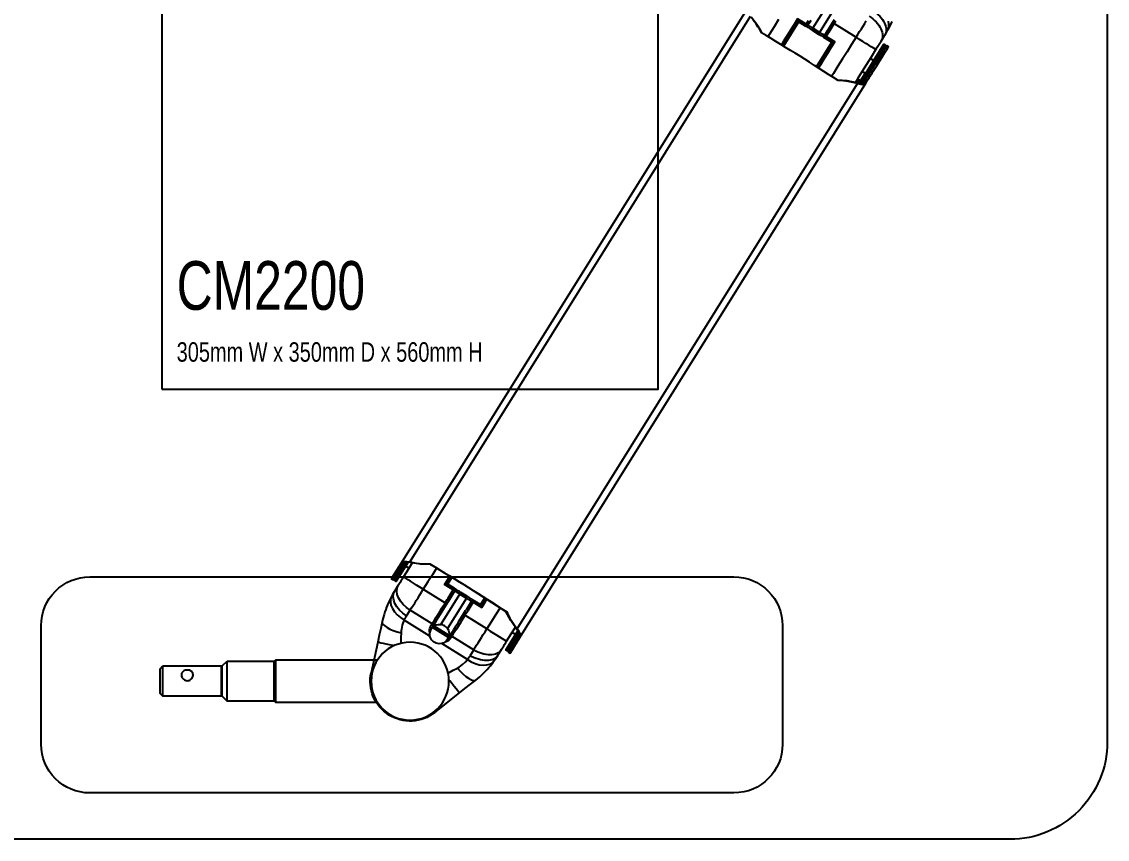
# Model space of a CAD drawing. Header units: feet. Extents: x 7066739 to 7090002, y -5586942 to -5581621.
# Drawn here: x 7085211 to 7085769, y -5582477 to -5582057 of the extents above; entities that cross this region are included whole.
import ezdxf

# ---------------------------------------------------------------- set-up
doc = ezdxf.new("R2010")
doc.units = ezdxf.units.FT
doc.header["$LTSCALE"] = 33
doc.header["$MEASUREMENT"] = 0
for name, color, linetype, lineweight in [('LENS-FURNITURE', 13, 'Continuous', 9), ('LENS_PARTITION', 21, 'Continuous', 25), ('LN-ELEVATION-1', 81, 'Continuous', 25)]:
    doc.layers.add(name, color=color, linetype=linetype, lineweight=lineweight)
doc.layers.add('PDF_Geometry', color=7, linetype='Continuous')
doc.styles.get("Standard").update_dxf_attribs({"font": 'GILC____.TTF'})

# ---------------------------------------------------------------- blocks, each defined once
blk = doc.blocks.new('MINGSING')
at = {"layer": 'LENS_PARTITION', "color": 1}
blk.add_lwpolyline([(0, 225.050557859242), (255, 225.050557859242), (255, 575.0505578592417), (0, 575.0505578592417)], close=True, dxfattribs=at)
at = {"insert": (7.55703631043434, 290.8781383554451), "char_height": 25, "width": 317.4808165720382, "attachment_point": 1}
blk.add_mtext('CM2200\\P{\\H0.4x;305mm W x 350mm D x 560mm H}', dxfattribs=at)
blk = doc.blocks.new('PHOROPTER')
at = {"layer": 'LN-ELEVATION-1', "lineweight": 25}
for points in [[(192.427976933337, 227.490909430664), (191.281163801701, 229.3284537051804), (189.4918313115195, 232.1955099082552), (187.695032261341, 235.0745298131369), (185.8944939084176, 237.9595412188209), (184.09022027257, 240.8505376824178), (188.5434334317979, 243.6297922316007), (188.0241905398725, 244.461777664721), (187.5012063402973, 245.2997578005307), (186.9819674411847, 246.1317368256859), (186.458989254228, 246.9697073274292), (185.9360150854627, 247.807671403978), (185.4130288777232, 248.6456547551788), (184.8937899823359, 249.477633768227), (184.370811808767, 250.3156042634509), (173.1300397629675, 243.3002277738415), (172.2185637238726, 244.7606902872212), (171.3145602605363, 246.2091794512235), (170.4254959393584, 247.6337315612473), (169.5551120703167, 249.0283518973738), (168.7108751865161, 250.3810767731629), (167.9002599044761, 251.6799296042882)], [(154.7327800541243, 251.3631145106629), (155.7342419505876, 249.1188116301783), (156.7986175472906, 247.0135728917085), (156.3036623327352, 248.3929928527214), (156.2186481836543, 249.9284578035585), (156.536063282896, 251.5653731119819)], [(229.169565674878, 257.8649477846921), (406.9634161952708, -27.01500809239224), (411.629127707012, -34.49090045457706), (411.9578489512496, -35.01761211035773), (411.1079077150495, -35.54806124698371), (411.1116389974776, -35.55403989600018), (411.9615802337937, -35.02359075983985), (411.9578489512496, -35.01761211035773)], [(182.1575194540492, 261.4179039001465), (191.9073206195898, 245.795749834273), (192.0119166520017, 245.6281550941057), (192.1090441196284, 245.4725272795185), (192.2024342961667, 245.3228877396323), (192.2808813341253, 245.197191673331), (192.3481164868281, 245.0894604600035), (192.3966832234582, 245.011641736608), (192.4265635185001, 244.9637643983588), (192.4377733784786, 244.9458027784713), (191.7793681591574, 244.534891450312), (191.1389195398951, 244.1351868663915), (190.5523403443221, 243.7691022339277), (190.0375871884462, 243.4478442962281), (189.6186021499161, 243.1863553295843), (189.3073560368793, 242.9921063464135), (189.1098344526545, 242.8688329374418), (189.0439938818163, 242.8277417724021), (189.2003781707317, 242.9502990576438), (189.3321063506009, 243.0990363894962), (189.4271916708967, 243.2665085070766), (189.4916375298344, 243.4564219811), (189.5149440785462, 243.6456225491129), (189.4993654096324, 243.8438243125566), (189.4501218963705, 244.0293365470134), (189.3634823543543, 244.2081379722804), (189.411366406508, 244.2380224610679), (189.5550184824096, 244.3276758422144), (189.794438551442, 244.4770981399342), (190.1116701282153, 244.6750826607458), (190.4947422605764, 244.9141583484597), (190.9376693914237, 245.1905895876698), (191.4105239605123, 245.4856985774823), (191.9073206195898, 245.795749834273), (195.3011000128754, 247.9138107770122), (185.5512988522241, 263.5359648359008)], [(218.3555986334395, 243.5559261203743), (217.3955598743924, 245.0942009272985), (215.0869844776171, 248.7932425676845), (212.7709445254004, 252.5042447047308)], [(197.6825447156152, 251.6539407479577), (198.2055289165873, 250.8159606154077), (198.7247718078141, 249.9839751808904), (198.5571777841833, 249.8793795723468), (198.4015546766168, 249.7822550511919), (198.2481738406059, 249.6948640393093), (198.1187471059675, 249.622396029532), (198.0072727743827, 249.5611410532147), (197.9219885946077, 249.5245521138422), (197.8703693572024, 249.5006527518853), (197.8449382558756, 249.5014226431958), (197.3294386721973, 250.3274101591669), (196.810195766302, 251.1593955974094), (196.2909548698517, 251.9913778235205)], [(184.3541044644371, 252.2346886717715), (185.2207530462474, 250.8460534033365), (185.2027965300076, 250.8348467336036), (185.154912588332, 250.8049623048864), (185.0771010855969, 250.7564000734128), (184.9753475003235, 250.6928955749609), (184.8436664823966, 250.6107133193873), (184.7000144197664, 250.5210599307902), (184.5384059440402, 250.4201999353245), (184.370811808767, 250.3156042634509), (183.4593357696722, 251.7760667768307)], [(227.5081932299363, 253.9171995576471), (402.3733827665273, -26.2701484891586), (400.7988468274998, -26.61238524131477), (399.1577935583482, -26.88801964418963), (397.4502452096495, -27.09708689106629), (394.8504827990255, -27.28912786813453), (392.1431009733642, -27.34870820585638), (391.7667243192263, -27.6251642499119), (396.945214802894, -27.42059755837545), (400.2810723046131, -26.96878049522638), (401.8413829979545, -26.64372905110941), (403.2953765698766, -26.46815272467211), (404.5315795042843, -26.56993867689744), (405.4878856054563, -26.92953100102022), (406.1134749526681, -27.5454572243616), (406.9634161952708, -27.01500809239224), (406.3101495863227, -26.40803901432082), (405.2925073869118, -26.07010299013928), (403.9605384511232, -26.02808914938942), (402.3733827665273, -26.2701484891586), (401.8413829979545, -26.64372905110941)], [(202.6191116692789, 251.2999856499955), (210.4525765904982, 238.7483865101822)], [(210.6680546789721, 238.8828665986657), (209.7715197879879, 240.3193888361566), (208.0456931800873, 243.0846892506815), (206.3123899840575, 245.8619694323279), (204.5753555062983, 248.6452282662503), (202.8345897577529, 251.4344657389447)], [(203.1779850794992, 252.7632297952659), (204.9822587140661, 249.8722333274782), (206.782797074673, 246.9872219213284), (208.5795961235708, 244.1082020127215), (210.3689286144509, 241.2411458110437), (211.5157417333976, 239.4036015463062)], [(221.4103722818254, 245.3376514306292), (222.2565044586372, 246.9136439408176), (224.0780167436751, 249.8718604720198), (226.9724762131518, 253.5495751635171)], [(162.9546869357873, 236.9497804394923), (162.5923380905588, 237.5303737679496), (162.2299892558076, 238.1109670824371), (161.8713757028163, 238.6855753348209), (161.5239680043014, 239.2422283836641), (161.1877681713376, 239.7809230233542), (160.8627761953103, 240.3016592501663), (160.552723378205, 240.7984584034421), (160.261350982968, 241.2653258088976), (158.4533400585933, 244.1623105541803), (157.876578755473, 245.0997840962373), (157.3237595180108, 246.052199925296), (156.7986175472906, 247.0135728917085)], [(185.2207530462474, 250.8460534033365), (185.7399959451577, 250.014067967888), (186.2555055597622, 249.1880643926561), (186.7747484522697, 248.3560789613985), (187.2939873456779, 247.5240999427624), (187.8094989697274, 246.6980931558646), (188.328739876888, 245.8661109157838), (188.8479827586852, 245.0341254980303), (189.3634823543543, 244.2081379722804), (189.3530004365893, 244.1849547349848), (189.3088517646829, 244.1490852544084), (189.2385128495807, 244.0885496642441), (189.1404945508402, 244.0190600953065), (189.0125448042818, 243.930899202358), (188.8726360434956, 243.8352479008027), (188.7110275748709, 243.7343879030086), (188.5434334317979, 243.6297922316007), (188.6442861699324, 243.4681954043917), (188.7376823593222, 243.3185462295078), (188.8235959490121, 243.1808864609338), (188.8983076947333, 243.0611754711717), (188.9618115633784, 242.9594229036011), (189.0066350039851, 242.887602087576), (189.0327840170648, 242.8457034002058), (189.0439938818163, 242.8277417724021), (185.4407219600689, 240.5789363631047), (185.3741614853788, 240.5789772090502), (185.2260954609664, 240.603005675599), (184.9187555326207, 240.669021023903), (184.4110122351267, 240.7762941564433), (184.0999370208301, 240.8482945761643), (184.09022027257, 240.8505376824178)], [(195.8315527848026, 247.0638637146913), (192.4377733784786, 244.9458027784713)], [(205.0023968031455, 247.4812362343073), (205.2178748902224, 247.6157163190655)], [(173.5487309746968, 219.9748918861151), (172.2674315164621, 222.0279242764227), (169.9476502760371, 225.7449211054482), (167.6204024586186, 229.4738816544414), (165.2894113406364, 233.2088401201181), (162.9546869357873, 236.9497804394923), (163.1043244769389, 237.0431693620048), (163.5652081043518, 237.330807281658), (164.3133957747195, 237.7977519077249), (165.3369166151678, 238.4365322459489), (166.587886407302, 239.217263662722), (168.0423633546161, 240.125004099682), (169.6524632929649, 241.1298690014519), (171.3643167082046, 242.1982383481227), (173.1300397629675, 243.3002277738415), (175.4610308702394, 239.5652693216689), (177.7882806837151, 235.836305567529), (180.1080619467247, 232.1193087142892), (182.4241018991743, 228.4083065767772), (184.7326772901288, 224.7092649433762), (185.6927160492923, 223.170990136452)], [(185.4407219600689, 240.5789363631047), (187.1814877211873, 237.7896988815628), (188.9185221991793, 235.006440048106), (190.6518253895047, 232.2291598715819), (192.3776519972889, 229.4638594579883), (193.2741868826852, 228.027337226551)], [(193.4836794089351, 228.158081707079), (185.6502144869009, 240.7096808454953)], [(207.5787482998858, 243.8328773118556), (207.3632702009345, 243.6983972373418)], [(347.8042740349483, -60.36833998793735), (347.0017334748118, -61.60106874676421), (346.5500249738397, -62.75628183828668), (346.4588682400354, -63.76959670428187), (346.7313129975519, -64.6059207986109), (345.8813717633312, -65.13636992964894), (168.0875212373503, 219.7435859530233), (168.9374624652846, 220.2740350887179), (169.4905741327966, 219.7875660844147), (170.36619513834, 219.5439300085418), (171.5314135032531, 219.5558827579953), (172.9353672509605, 219.8249642280862), (172.3637664475536, 219.501510522794), (170.8438399989681, 219.1517296689562), (169.5865908132691, 219.0740196681582), (168.6548581302922, 219.2743022670038), (168.0875212373503, 219.7435859530233), (167.4113842805673, 220.826963505242), (167.168570613052, 221.2160250279121), (166.8473119220289, 221.7307793954387), (166.4550787874323, 222.3592564673163), (165.9993437804805, 223.0894829016179), (165.4838341594732, 223.9154864810407), (164.9197598055762, 224.819305577781), (164.3146033162775, 225.7889507799409), (163.6795585175568, 226.8064861656167), (162.3160847465333, 228.991186839994), (161.034785299591, 231.0442192177288), (159.8730230237415, 232.9057165975683), (158.8457470857829, 234.5517258490436), (157.9865690716833, 235.9283909834921), (157.310434122366, 237.0117653189227), (156.8322833808197, 237.7779085864313), (156.563322715956, 238.2088655796833), (156.503554121271, 238.3046330860816), (157.3534953568887, 238.8350822203793), (157.4132639508752, 238.7393147121184), (157.6822246107331, 238.3083577272482), (158.1603753509989, 237.5422144560143), (158.8365103060205, 236.4588401145302), (159.6956883251259, 235.0821749721654), (160.7229642587772, 233.4361657304689), (161.8847265226359, 231.5746683613397), (163.1660259820346, 229.5216359742917), (164.5294997517776, 227.3369352971204), (163.6795585175568, 226.8064861656167)], [(171.4528760685643, 219.5484621743672), (158.8453703233099, 239.7495302674361), (157.9954290738387, 239.2190811382607), (170.2667349848488, 219.556707680691)], [(187.8240070939355, 236.7601869469508), (188.033499620069, 236.8909314279445)], [(165.7750286459049, 232.4307331396267), (164.0751461600011, 231.3698348738253)], [(190.3943730418395, 233.1080924100243), (190.1848805155896, 232.9773479290306)], [(164.5294997517776, 227.3369352971204), (165.1645445442118, 226.3193999151699), (165.7697010455013, 225.3497547027655), (166.333775388106, 224.445935618598), (166.8492849957256, 223.6199320456945), (167.3050200217694, 222.8897055978887), (167.697253162536, 222.2612285218202), (168.018511847389, 221.7464741584845), (168.2613255027971, 221.3574126474559)], [(168.3112716632022, 224.5822702622973), (170.011154156673, 225.6431685271673)], [(172.3720275600499, 221.8603295241484), (171.5220863288559, 221.329880379606), (171.4083618026052, 221.2589048123918), (171.3006227584846, 221.1916647683829), (171.1988691856677, 221.1281602606177), (171.0971157008606, 221.0646558175795), (171.0036018847313, 221.0146010979079), (170.9198049119732, 220.9623033334501), (170.8382500058796, 220.9197389585897), (170.7783950097218, 220.8823833926581), (168.4249961844471, 224.6532458378933)], [(167.4113842805673, 220.826963505242), (168.2613255027971, 221.3574126474559), (168.9374624652846, 220.2740350887179)], [(172.5269465273304, 219.7197879697196), (171.5220863288559, 221.329880379606)], [(172.9353672509605, 219.8249642280862), (174.4433660109353, 220.2338355700486), (177.6858353384596, 220.8352889646776), (182.7500170476559, 221.2096870872192)], [(401.2130862433986, -26.76972921798006), (403.390914585354, -30.25927421776578), (405.7256389832181, -34.00021453434602)], [(403.3776633283412, -26.46673968527466), (409.4180484393437, -36.14527828339487), (410.2679896806655, -35.6148291551508), (404.6347527858158, -26.58866614988074)], [(411.629127707012, -34.49090045457706), (410.7791864694154, -35.02134959446266), (406.1134749526681, -27.5454572243616)], [(388.7343603906047, -29.44279676442966), (390.8860577591986, -32.89047197578475), (393.2133135911137, -36.6194453695789), (395.5443006994029, -40.35439740912988), (397.3100236417085, -39.25240804860369), (399.0278626247599, -38.18030310003086), (400.6319771042616, -37.17917374381797), (402.0864539356262, -36.27143336087466), (403.3434092975512, -35.48696633661166), (404.3609445861366, -34.85192160028964), (405.1091323370638, -34.38497690903024), (405.5700158764666, -34.09733905410394), (405.7256389832181, -34.00021453434602), (406.0879918409336, -34.58081428240986), (406.4503406806907, -35.16140760481358), (406.8089281813298, -35.73597410833463), (407.1563418907171, -36.29263679683209), (407.4925577560496, -36.83135711727664), (407.8175437060708, -37.35208370303735), (408.1275945339875, -37.84887965396047), (408.4189528948916, -38.31572457822041), (410.2269658273143, -41.21271253796293), (410.7977656208968, -42.15396022191271), (411.3505769274486, -43.10636313119903), (411.8757148871955, -44.06772967474535), (412.3706780191567, -45.44716254808007), (412.4556741278211, -46.98259860137476), (412.1382750679331, -48.61953959427776), (411.428176681773, -50.29356429958714), (410.3486711733567, -51.94871089654043), (408.9348975413303, -53.52134732669219), (407.245233674912, -54.95842520007863), (405.338077725406, -56.20692812046034), (405.6338168188521, -56.85403251508251), (405.9974367198591, -57.78314241347835), (406.3124013676133, -58.7675534975715), (406.5675090167497, -59.78931693779305), (406.7530749929428, -60.84624098939821), (406.872860741714, -61.81109137786553), (406.931280465942, -62.79754986893386), (407.0247377003832, -65.159438774921), (407.1144285126647, -67.58192338468507), (407.1394566259404, -68.18172468291597)], [(402.9052772400025, -29.48113512387499), (404.5991741649631, -28.42397246276961)], [(404.5872032081534, -28.43144353106618), (404.7112347526999, -28.60352770099416)], [(356.0714778001711, -49.82773274369538), (358.2231751750513, -53.27540795970708), (360.5504310063843, -57.00438135536385), (362.8814181137423, -60.73933339631185), (374.1221901658282, -53.72395691135896), (375.0336501696438, -55.18439373001456), (375.937673661072, -56.63291499717161), (376.826733977563, -58.0574606875889), (377.697095804062, -59.45204570190981), (378.5413507143094, -60.8047994696535), (379.3519479754905, -62.1036234148778), (380.1252123985032, -63.34262878494337), (380.8536453679262, -64.50980049045758), (381.2832534190093, -65.1981635633856), (381.7891066235315, -65.88875921815635), (382.3818043541687, -66.49196148244664), (383.0500965138491, -66.98974456591532), (383.7670709345549, -67.36563932290301), (384.5155465103744, -67.60544202616438), (384.9947628907685, -67.8802249901928), (385.4971872767492, -68.09891124395654), (386.0168783107365, -68.26530697802082), (387.4572098079661, -68.41431980440393), (388.9875630096359, -68.10789795452729), (390.279630962672, -67.39301832253113), (391.2487804154225, -66.41392151126638), (391.902426482091, -65.24912009155378), (392.1400465190236, -64.44383191084489), (392.2248911760107, -63.90014486620202), (392.249190881761, -63.35272959899157), (392.2129016391991, -62.80151539901272), (392.3203528723972, -62.02752796513959), (392.29769658242, -61.21830858802422), (392.1441575829232, -60.39926757663488), (391.8627059666032, -59.60181632591409), (391.4645917937451, -58.84398061782121), (391.0349837551184, -58.15561755327507), (390.8599231432019, -58.24824942974373), (390.6856336292404, -58.31546467216686), (390.5060957649548, -58.36094415327536), (390.3355708596355, -58.367560362909), (390.1792690841539, -58.35698810080065), (390.0416909122432, -58.30978611158207), (389.9303110862675, -58.23793079238384), (389.8488526897563, -58.14738809829577), (389.1577565571351, -57.04004138195887), (388.4218590158562, -55.86090915836393), (387.6523278821551, -54.62788565689697), (386.8491971971526, -53.34102543303743), (386.0236347647442, -52.01822270685807), (385.1756746201136, -50.65953202871606), (384.3202178590292, -49.28882948029786), (383.4535873042479, -47.90022310195491), (383.4715438288695, -47.88901643129063), (383.5194277635601, -47.85913199977949), (383.5972393614065, -47.81056970730424), (383.7049784189148, -47.74332966981456), (383.8306738753163, -47.66488302033393), (383.9803114099486, -47.57149409363045), (384.1359345055244, -47.47436956176534), (384.3035285425431, -47.36977396020665), (385.2149885561376, -48.83021079469472), (386.1190120476822, -50.27873206185176), (387.0080723542778, -51.70327773690225), (387.8784341920691, -53.09786276286467), (388.7226891022001, -54.45061653060839), (389.5332863522053, -55.74944046372547), (390.3065507752181, -56.98844583379105), (391.0349837551184, -58.15561755327507), (402.2757559063903, -51.14024099614471), (401.5473229263732, -49.97306927619502), (400.7740585026622, -48.7340639079921), (399.9634612539376, -47.43523997161537), (399.119206342526, -46.08248620759694), (398.2488445103227, -44.68790118722245), (397.3597842064046, -43.26335550518706), (396.4557607022872, -41.81483422918245), (395.5443006994029, -40.35439740912988), (384.3035285425431, -47.36977396020665), (383.780524312664, -46.53176172683013), (383.2575501333049, -45.69379763631149), (382.7383072267112, -44.86181219993157), (382.2153330642322, -44.02384812803939), (381.6923548647029, -43.18587761744857), (381.173111966491, -42.353892180603), (380.6501377963286, -41.51592810777946), (380.1308968998784, -40.6839458812028), (384.584110158874, -37.90469125797971), (384.5803768745682, -37.89870939776302), (384.2633261233859, -37.83046063920482), (383.7615543572756, -37.71942942915484), (383.4482388927427, -37.65716574015097), (383.3001728614618, -37.63313727127389), (383.239577905304, -37.62932871235534), (381.4988261797989, -34.84011370921507), (381.0430811493716, -34.10987121658401)], [(383.4535873042479, -47.90022310195491), (382.9343484228303, -47.06824409356339), (382.415105518332, -46.23625865206121), (381.8995958917367, -45.41025506658479), (381.3803530042351, -44.57826964324339), (380.8611101053248, -43.74628420732913), (380.3456024811893, -42.9202838311903), (379.826361592306, -42.08830160601062), (379.3108499683731, -41.2622948186472), (379.3213399285741, -41.23912443732843), (379.3654625342751, -41.20321320230139), (379.4358055737394, -41.14268398797139), (379.5398133290292, -41.06946529028935), (379.6617775092891, -40.98503999551756), (379.807679762278, -40.88566600671038), (379.963302869146, -40.78854148695245), (380.1308968998784, -40.6839458812028), (380.030036143522, -40.52233619662), (379.9366399516876, -40.37268702918663), (379.8507403974945, -40.23504973948003), (379.776014618139, -40.11531626572831), (379.7125167545455, -40.01357333129272), (379.6676873026008, -39.94174287794158), (379.6415483176533, -39.89986025728285), (379.6303204137657, -39.88186972914263), (383.239577905304, -37.62932871235534)], [(380.8276030491397, -34.24435129435733), (383.0240998119407, -37.76380879292265)], [(381.8907682051941, -33.58913626521827), (382.7798285103927, -35.01368194399403), (384.584110158874, -37.90469125797971)], [(409.4180484393437, -36.14527828339487), (409.4965054894855, -36.27099039545283)], [(410.2679896806655, -35.6148291551508), (410.3464467287121, -35.74054127233104), (409.4965054894855, -36.27099039545283), (409.5151719148561, -36.3008996876888), (410.3651131358056, -35.77045054966585), (410.3464467287121, -35.74054127233104)], [(411.1079077150495, -35.54806124698371), (410.7791864694154, -35.02134959446266)], [(372.8427615217224, -44.11799166351555), (376.2365409261838, -41.99993073241785)], [(390.8670412955398, -59.96540295472367), (390.4499614232045, -59.57696293806655), (388.9682168282161, -58.72193811787292), (387.657347400469, -58.43388281390071), (386.5168209042458, -58.4720735992305), (376.7670117252563, -42.84990668436511), (376.6624156916805, -42.68231194792313), (376.5652882191643, -42.52668412635101), (376.4718960394676, -42.37704137805849), (376.3934329703043, -42.25131962727753), (376.326201823802, -42.14359482889995), (376.2776390912768, -42.06578252650795), (376.2477688194776, -42.01792124658822), (376.2365409261838, -41.99993073241785), (376.9009316092415, -41.58528386661783), (377.5353948590637, -41.18931476026772), (378.1219739450898, -40.82323018601163), (378.6367271141207, -40.50197225529699), (379.0616977294267, -40.23674768395721), (379.3729438410665, -40.04249870451167), (379.5644798524736, -39.92296088999136), (379.6303204137657, -39.88186972914263), (379.4739542819152, -40.00445585558191), (379.3482014469628, -40.14944165432825), (379.2471266397333, -40.32064287597314), (379.1886623341416, -40.50681433407588), (379.1593863459129, -40.69977612188085), (379.1749669340497, -40.89798116637394), (379.224210446031, -41.08349340455606), (379.3108499683731, -41.2622948186472), (379.2629659163358, -41.29217930743471), (379.1193139569659, -41.38183263363314), (378.8858793543477, -41.52751938626169), (378.5686477812997, -41.72550391824914), (378.1795901801962, -41.96831513615324), (377.7426485137839, -42.24101083539426), (377.2638083694328, -42.53985542617738), (376.7670117252563, -42.84990668436511), (373.3732323252188, -44.96796762570737), (383.1230415067694, -60.59013453358786), (382.8325311807276, -61.07080549607053), (382.5936129665061, -61.59416427463293), (382.3882911344117, -62.2379855508916), (382.2764259481628, -62.89829114964232), (382.2601478470314, -63.76506118103861), (382.3934761516575, -64.60502304183319), (382.5591649981507, -65.15035642404109)], [(411.8757148871955, -44.06772967474535), (412.9460758492641, -46.1692329463549), (413.9438105920853, -48.40756354108453), (414.419431793649, -49.58276455942542), (414.8666366210963, -50.79239080334081), (415.295113747852, -52.03864043205975), (415.693691478722, -53.30361276073381), (416.3308754088648, -55.61721271509306), (416.6657483011077, -57.04663370596246), (416.6062382975651, -57.72419763309881), (416.1592774396122, -58.4605809855275), (415.3330953574331, -59.24231797968968), (414.162127983087, -60.03130245720967), (412.6823204722311, -60.80517235258593), (410.9452559266062, -61.53997061215339), (409.0122986675996, -62.21408572280779), (406.931280465942, -62.79754986893386)], [(374.972131397255, -53.19350776681678), (374.9541748942867, -53.20471444306895), (374.9062909456262, -53.23459886992349), (374.8284794359062, -53.28316109767182), (374.7267258637876, -53.34666560404002), (374.5950448345684, -53.42884784750641), (374.4513927705412, -53.51850123936309), (374.2897842957463, -53.61936123343184), (374.1221901658282, -53.72395691135896), (373.5991859246569, -52.88594466540961), (373.0762117496051, -52.04798058466986), (372.5569688444084, -51.21599514456466), (372.0339946756431, -50.37803106894717), (371.5110164956714, -49.54006056953222), (370.9917735841882, -48.70807512523606), (370.4687994153064, -47.87011104868724), (369.9495585125696, -47.03812881791963), (370.1171526662365, -46.93353316094724), (370.2787611291569, -46.83267315709962), (370.4261484798335, -46.74900483479722), (370.5615607803047, -46.67280122870578), (370.6670456356659, -46.61527537042275), (370.7523257056309, -46.57868005847556), (370.8039709953882, -46.55482244538143), (370.8293940725562, -46.55557949608192), (371.3449056888058, -47.38158628204836), (371.8641465853725, -48.21356850815937), (372.3833894848649, -49.04555394221097), (372.8988970908395, -49.87155430344865), (373.4181399959198, -50.70353974355384), (373.9373808860837, -51.53552196547389), (374.4528925087361, -52.36152875609697), (374.972131397255, -53.19350776681678), (375.8387619587884, -54.58211414841935), (376.6979520041787, -55.95879855705425), (377.5421788513487, -57.31150736706331), (378.3677412900433, -58.63431009836496), (379.1708719793533, -59.92117033107206), (379.9404031194572, -61.1541938376613), (380.6763006556139, -62.33332605333997), (381.36739679522, -63.44067277200521), (381.4129421592515, -63.55362880462781), (381.4285540691635, -63.68525296356529), (381.4105091579549, -63.82957949349655), (381.3573183107946, -63.97089630085975), (381.2704667349171, -64.12490899441762), (381.1567150024057, -64.26247182674706), (381.0137729402923, -64.39324110373853), (380.8536453679262, -64.50980049045758), (369.6128733157238, -71.5251769758761), (368.8844403478142, -70.35800526663661), (368.1111759239866, -69.11899989796802), (367.3005786697904, -67.8201759555377), (366.456323758961, -66.46742218965665), (365.5859619267577, -65.0728371697478), (364.696901615971, -63.64829148491844), (363.7928781174414, -62.19977021543309), (362.8814181137423, -60.73933339631185), (361.1156950723671, -61.84132282901555), (359.4038416451367, -62.90969216497614), (357.7937417056237, -63.91455707047136), (356.3392647595902, -64.82229750370605), (355.0882949717634, -65.60302893025799), (354.0685094243672, -66.24779434269294), (353.3203217545815, -66.71473896689713), (352.8594381200674, -67.00237688375636), (352.709800593002, -67.09576581185684), (350.3750781799026, -63.35482868785039), (348.1860179454379, -59.84728676080703)], [(365.4963453531091, -49.81738336710259), (363.6920636970608, -46.92637405218556), (362.8030033911636, -45.50182837480678)], [(363.6492133518041, -44.96540059195831), (364.1049583892163, -45.69564308784904), (365.8457101090171, -48.4848580849357)], [(366.055202634685, -48.35411360580474), (363.8587058844569, -44.83465611608699)], [(392.1400465190236, -64.44383191084489), (405.338077725406, -56.20692812046034), (404.9391643000125, -55.47446416225284), (404.5223264510569, -54.75325826881453), (404.0837688324097, -54.03722895216197), (402.2757559063903, -51.14024099614471)], [(382.3175074836763, -64.13681789161636), (390.0208480692527, -59.32915572402999)], [(382.5606481066497, -65.16605888865888), (390.874509868474, -59.97736987983806)], [(383.1230415067694, -60.59013453358786), (383.4366594227321, -60.18646746175363), (383.7906395718746, -59.80749450111762), (384.1805255286454, -59.47272754507139), (384.6025040038221, -59.17605624953285), (385.0544087607705, -58.92733620200306), (385.5264350615034, -58.7241828874685), (386.0164105948352, -58.57644231943414), (386.5168209042458, -58.4720735992305)], [(389.8488526897563, -58.14738809829577), (390.2784346929112, -58.83570943167431), (390.3598930824373, -58.92625212343411), (390.4713029542763, -58.99815559759736), (390.6088771269715, -59.04535117512567), (390.7651809173694, -59.05592665448785), (390.9319464848668, -59.0432868390344), (391.1152136223682, -59.00378279527648), (391.289503136446, -58.93656755285338), (391.4645917937451, -58.84398061782121)], [(390.2784346929112, -58.83570943167431), (390.4965764402005, -59.19856510357931), (390.690800139826, -59.57640155917033), (390.8670412955398, -59.96540295472367), (390.941029108275, -60.04397551529109), (391.0508987967915, -60.16671548318118), (391.2563867194403, -60.42933913739398), (391.7673899664368, -61.27477429481223), (392.2129016391991, -62.80151539901272)], [(416.6657483011077, -57.04663370596246), (417.4032180256035, -60.45375306671484), (418.1675326364636, -63.94386459747328), (418.9325872183833, -67.47514024516568), (422.3723914156725, -83.23456920683383), (422.189126286219, -83.27407646598294), (421.8817018720144, -83.34118746034802)], [(346.5215172318567, -62.85719156125559), (352.15475412659, -71.88335456652565), (353.0046953580168, -71.35290542198345), (346.9643102406117, -61.67436681967227)], [(346.7313129975519, -64.6059207986109), (351.3970245092933, -72.08181316079572), (350.5470832736755, -72.61226229509339)], [(348.1858210708306, -63.6315995925106), (349.8857035509136, -62.57070132112129)], [(348.2978816706745, -63.81115484097971), (348.1955398195714, -63.63384591368959), (348.1977921143698, -63.62412846414372)], [(381.36739679522, -63.44067277200521), (381.7969787895272, -64.12899410817772), (381.8425241610094, -64.24195014173164), (381.8581661200442, -64.37362244771793), (381.8401172077575, -64.51794256968422), (381.7869283504842, -64.65926257800311), (381.6963174548291, -64.8072516801767), (381.5862949963483, -64.95078994845971), (381.4433529335365, -65.08155922731385), (381.2832534190093, -65.1981635633856)], [(381.7969787895272, -64.12899410817772), (382.0330770450237, -64.480643089395), (382.2871558388288, -64.82112393109128), (382.5591649981507, -65.15035642404109), (382.5897712285224, -65.23937540082261), (382.642779148795, -65.3642887356691), (382.7660144852998, -65.62837995542213), (382.8937481761968, -65.87302674446255), (383.5400772296417, -66.77538142306729), (384.5155465103744, -67.60544202616438)], [(351.3970245092933, -72.08181316079572), (351.7257457535306, -72.60852481657639)], [(352.2332111633441, -72.0090666715987), (352.2518775888311, -72.03897596383467), (353.101818819443, -71.50852682115509), (353.0831524072273, -71.47861753636971), (352.2332111633441, -72.0090666715987), (352.15475412659, -71.88335456652565)], [(382.7844503259111, -83.38170719053595), (382.2566400944779, -83.09569269465283), (380.1258932432684, -81.94703309005126), (378.039263940329, -80.82908476842566), (377.1712904259621, -80.33117906749249), (375.3555197756796, -79.06087810406461), (373.8576334443933, -77.70024761324748), (372.8188472107577, -76.50221071904525), (370.8593690810086, -77.66687778895721), (368.8320364046667, -78.54958097403869), (366.7981611241411, -79.12862550234422), (364.831046249863, -79.37487756693736), (363.0152629915683, -79.2772579882294), (361.4053305464622, -78.84316643420607), (360.0633790765713, -78.09219740331172), (359.0416917451948, -77.04149359604342), (358.4088147477305, -76.14736710209398), (357.7961484398984, -75.2323197503574), (357.207392149634, -74.30227874731645), (355.3993792052207, -71.40529077639803), (355.1080208444328, -70.93844585260376), (354.7979700239666, -70.44164990307762), (354.4767193531443, -69.92690838640553), (354.1405034960771, -69.38818806456403), (353.7893544847902, -68.82554030464962), (353.4344982693728, -68.25695244316012), (353.0758847036923, -67.68234418192878), (352.709800593002, -67.09576581185684)], [(353.0831524072273, -71.47861753636971), (353.0046953580168, -71.35290542198345)], [(369.6128733157238, -71.5251769758761), (371.4208862608357, -74.42216494539753), (371.8774004668521, -75.1269875098951), (372.3421222821635, -75.81830899324268), (372.8188472107577, -76.50221071904525), (386.0168783107365, -68.26530697802082)], [(418.9325872183833, -67.47514024516568), (418.7553075576722, -67.51091197459027), (418.2309552808581, -67.63022290961817), (417.3640407587226, -67.8136478923261), (416.193437112757, -68.07016892870888), (414.743082403467, -68.38483733683825), (413.0758057618804, -68.75171539094299), (411.2215527302176, -69.1521541532129), (410.4608369980994, -69.31917566573247)], [(378.039263940329, -80.82908476842566), (376.6067926610412, -82.43839273881167), (375.1459705218731, -83.88233856391163), (373.7226901818358, -85.11991455638781), (372.3773408711713, -86.10922769503668), (371.1541076296999, -86.81446610065179), (370.0948566805163, -87.20942964451388), (369.2309926676389, -87.29113334557042), (368.6021699951088, -87.04315848415717), (366.5376233419229, -85.32093794038519), (364.5913077823644, -83.5083101191558), (363.6660359112138, -82.57211501942945), (362.7609688215016, -81.61498938361181), (361.895550040208, -80.64143546530975), (361.0615378879302, -79.66489975899458), (360.018337583082, -78.35318106738849), (359.0416917451948, -77.04149359604342)], [(419.6580742044898, -98.55474808206782), (471.3415622794125, -98.5286440518685), (471.8460281089938, -98.02688827412204), (471.8428130349201, -98.0114463348873), (471.839364770014, -97.7478484963067), (471.842271307396, -97.12837930349635), (471.8406433732305, -96.19394752150401), (471.8395982092769, -94.95319988252594), (471.8365165546129, -93.47111750254408), (471.8379017924016, -91.77860357100144), (471.8393313897832, -89.94746039016172), (471.8401066056976, -88.0358786941506), (471.8394553718679, -86.10203002719209), (471.8312323954013, -84.22455920791255), (471.8369742549548, -82.46022561145946), (471.8353670869546, -80.86178190587088), (471.8308182749023, -79.49606277653947), (471.8328925661335, -78.40937281819059), (471.8276100376678, -77.62721165129915), (471.8350588014874, -77.1840661498718), (471.8311820059605, -77.08818376297131), (471.329393615626, -76.5836745747365), (419.650920278771, -76.61839829618111)], [(471.3415622794125, -98.5286440518685), (471.3448327411024, -98.40545951621606), (471.3422484157199, -97.94507353985682), (471.3405651360807, -97.14926811819895), (471.3394170193057, -96.04713428393003), (471.3384162247239, -94.66775738028808), (471.3386635702626, -93.0625060321763), (471.3411830399707, -91.28272856539115), (471.3383589760923, -89.38479112740607), (471.3380919226038, -87.42185626132414), (471.3360251986014, -85.46574364556), (471.3382158560269, -83.5764260147698), (471.3352888500375, -81.81710250442848), (471.3351520289724, -80.24093734798952), (471.3319710720388, -78.89746985631062), (471.3286940694378, -77.83125882735474), (471.3298563399876, -77.07998541044068), (471.3283033074403, -76.67094969609752), (471.329393615626, -76.5836745747365)], [(472.3342352985928, -77.75355839310214), (471.8311136755218, -77.75218313699588)], [(496.339741520962, -97.84065915411341), (496.3415411262831, -97.83383701974527), (496.3399400821945, -97.5634296038188), (496.3442145031002, -96.96621182281523), (496.3408418562321, -96.03861665120348), (496.3412121328581, -94.82013307511806), (496.3395569256099, -93.36031765909863), (496.3405103968979, -91.69687749911101), (496.3416107414814, -89.89483499759808), (496.3351800962408, -88.01053999783468), (496.3391777113137, -86.11440217448398), (496.3373849169875, -84.2678151181899), (496.3377278960833, -82.52394802449273), (496.3339442076685, -80.96141469664869), (496.3308181859611, -79.61796156736091), (496.3310855293237, -78.53809180436654), (496.3290254011807, -77.77137451525778), (496.3328785976918, -77.34187423205003), (496.3307977031507, -77.23916886700317)], [(499.3333931815866, -80.21300010988487), (498.8302678753679, -80.21162388660014)], [(529.3448767868393, -95.34641173621642), (529.3383807180506, -95.3155105910264), (529.3393476350757, -94.9801085316576), (529.3379455901741, -94.29383071279152), (529.3388746952696, -93.2944012819789), (529.338213700248, -92.02456743596122), (529.3419500539603, -90.5442835954018), (529.3389749742637, -88.92358848592266), (529.3403089827916, -87.23106103995815), (529.3362916772312, -85.55901253595948), (529.3379508242066, -83.97602429008111), (529.3323121638095, -82.55893944483252), (529.3305059642589, -81.37636623857543), (529.3335634979012, -80.47965484438464), (529.3306503662895, -79.90972869610414), (529.3351099234131, -79.69929522462189)], [(389.9310940285503, -103.2815920966677), (389.7297507569019, -103.5320035065524), (389.6197264006187, -103.6755384993739), (376.9682350409275, -93.66513223620129), (374.1381824497657, -91.42262379638848), (371.33281169986, -89.20633732387797), (368.6021699951088, -87.04315848415717)], [(376.9682350409275, -93.66513223620129), (377.0782595012861, -93.52159717911854), (377.4218049644551, -93.09925230033696), (377.9674688177473, -92.40108579583466), (378.7122257511655, -91.46222848538306), (379.6261442181712, -90.3013517637737), (380.6942418316903, -88.96108013531195), (381.8686525763768, -87.47132697375488), (382.352921151818, -86.86135259876028)], [(471.8410341361596, -97.35425665462392), (472.3441557669139, -97.35563190979884)], [(498.8391641687194, -94.86613332247362), (499.3422894581745, -94.86750954482704)]]:
    blk.add_lwpolyline(points, dxfattribs=at)
blk.add_lwpolyline([(350.8758045186113, -73.13897394994274), (351.7257457535306, -72.60852481657639), (351.7294770292064, -72.61450346326455), (350.8795358018542, -73.14495259756222), (350.8758045186113, -73.13897394994274), (350.5470832736755, -72.61226229509339), (345.8813717633312, -65.13636992964894), (345.6231482213188, -64.28285409091039), (345.7666933710279, -63.22021994786337), (346.3141720023996, -62.00524110859261), (347.2289559834462, -60.6858375254087), (347.8042740349483, -60.36833998793735), (349.2129841548449, -58.50774093763902), (350.5545224044763, -56.47288121422754), (351.4477362261678, -54.95900176605211), (352.2976017864711, -53.38899104436858), (353.1063690893643, -51.75312860263511), (352.6926594930992, -51.96976613486185), (351.8659056260076, -53.61678709601982), (350.9943523750699, -55.19202576344832), (350.0794768313935, -56.71117499982937), (348.6975210897217, -58.78788291383536), (347.2289559834462, -60.6858375254087), (172.3637664475536, 219.501510522794), (173.8859964401054, 219.9275575550273), (175.4822061359009, 220.2750448104926), (177.150920636981, 220.5596620463766), (179.6909284885331, 220.8474480523728), (182.3400347316928, 220.9870773311704, -0.0097983534905061), (221.7904762099788, 245.608135254588), (222.6508235946822, 247.2013291358016), (223.5657213016239, 248.7204430955462), (224.5157295960526, 250.1699728695676), (225.974627120333, 252.1367224608548)], format="xyb", dxfattribs=at)
for points in [[(203.1779850794992, 252.7632297952659), (203.1817163494707, 252.7572511541657), (203.1037339550967, 252.4424395174719), (202.9829994923493, 251.9429328008555), (202.9012818042247, 251.6341062369757), (202.8578118235164, 251.4905399507843), (202.8345897577529, 251.4344657389447), (199.225332271104, 249.1819247142412), (199.2141224043735, 249.1998863373883), (199.1879733911773, 249.2417850247584), (199.1431499569735, 249.3136058361269), (199.0796460700512, 249.4153584185988), (199.0049343374849, 249.5350694018416), (198.9190207339416, 249.6727291750722), (198.825624539546, 249.8223783574067), (198.7247718078141, 249.9839751808904)], [(195.8315527848026, 247.0638637146913), (196.4959434735647, 247.478510573972), (197.1304067177989, 247.8744796863757), (197.7169857953267, 248.2405642601662), (198.2317389576055, 248.5618221932091), (198.6567095937498, 248.8270467566326), (198.9679556928167, 249.0212957444601), (199.1594917112088, 249.1408335571177), (199.225332271104, 249.1819247142412), (199.0465283622325, 249.0952907432802), (198.8610249773192, 249.046043544542), (198.6628206996538, 249.0304733444936), (198.4698900848452, 249.0597579148598), (198.2837040033482, 249.1182139380835), (198.1125022269843, 249.2192911803722), (197.9674908113956, 249.3450345699675), (197.8449382558756, 249.5014226431958), (197.7970542039548, 249.471538154874), (197.6534022394626, 249.3818848365918), (197.4199676426651, 249.236198077444), (197.1027360700827, 249.0382135468535), (196.7136784626927, 248.7954023340717), (196.2767368082714, 248.5227066236548), (195.797896651231, 248.2238620421849), (195.3011000128754, 247.9138107770122), (195.4056960514571, 247.7462160331197), (195.5028235240897, 247.5905882106163), (195.5962136963208, 247.4409486800432), (195.6746607210079, 247.3152526211925), (195.7418958912894, 247.2075213911012), (195.7904626210511, 247.1297026709653), (195.8203429054993, 247.0818253462203)], [(372.8427615217224, -44.11799166351555), (372.1843563143921, -44.52890300145371), (371.5439076824405, -44.92860757699236), (370.9573284996732, -45.29469221876934), (370.4425753373944, -45.61595015181228), (370.0235902918794, -45.87743911566213), (369.7123441857111, -46.07168810116127), (369.5148225884477, -46.19496150314808), (369.4489820308809, -46.23605267517269), (369.6278040727194, -46.14944752445444), (369.8192828138417, -46.0964488047175), (370.0114975965407, -46.08460771013051), (370.2104097797128, -46.11015026597306), (370.3906264209944, -46.17236751085147), (370.5618300978386, -46.27344802161679), (370.7068415253016, -46.39919142192229), (370.8293940725562, -46.55557949608192), (370.8772781190055, -46.52569500124081), (371.0209301928117, -46.43604162475092), (371.2603502583515, -46.2866193158552), (371.5775818337279, -46.0886347987689), (371.9606539787783, -45.8495591194369), (372.4035811102076, -45.57312787929549), (372.8764356723114, -45.2780188866891), (373.3732323252188, -44.96796762570737), (373.268636286637, -44.80037288134917), (373.1715088197088, -44.64474506536499), (373.078116640012, -44.49510231753809), (372.9996535715472, -44.3693805648945), (372.9324224313314, -44.26165577070785), (372.8838596981077, -44.18384346971289), (372.8539894263085, -44.13598218979314)], [(365.4963453531091, -49.81738336710259), (365.4985975382441, -49.80766597529871), (365.5706044021354, -49.49660600442439), (365.6973103976633, -48.99334120610729), (365.7730525306251, -48.68826628848911), (365.8165225351986, -48.54470002325252), (365.8457101090171, -48.4848580849357), (369.4489820308809, -46.23605267517269), (369.4602099310432, -46.25404319213703), (369.4863489260023, -46.29592582909389), (369.5311783673533, -46.36775626847518), (369.5946762295498, -46.46949920617042), (369.6694020076247, -46.58923268318175), (369.7553015706653, -46.72686997102571), (369.8486977607536, -46.87651914311572), (369.9495585125696, -47.03812881791963)], [(496.3307977031507, -77.23916886700317), (472.3338238130382, -77.25726107414812), (472.3308826430293, -77.35134480940178), (472.3320514761433, -77.7894668332301), (472.3341116056835, -78.55618412606418), (472.335643909784, -79.62923164153472), (472.3320031635521, -80.97089975094423), (472.3339396409283, -82.54024266218767), (472.3353962925321, -84.27728762431072), (472.3353821077908, -86.1306949960999), (472.3382061828451, -88.0286323246546), (472.3378151775396, -89.91112770047037), (472.3367660652439, -91.71318372292446), (472.3375610054063, -93.36978824110699), (472.3374238616377, -94.83642783015966), (472.3456675830821, -96.04988673189655), (472.3422258879582, -96.97568433173001), (472.3429661771806, -97.58152181422341), (472.3464144423196, -97.84511965280399), (472.3428151944244, -97.85876391083002), (496.339741520962, -97.84065915411341), (498.8382077830902, -95.34017912065612), (498.8385919466671, -95.31109291967005), (498.8395003023613, -94.97567541431637), (498.8380982774834, -94.28939748788252), (498.83723139824, -93.29679126292466), (498.8365593994093, -92.02695452375335), (498.8385034407547, -90.55349485063925), (498.8355283843411, -88.93279962195083), (498.8350554480275, -87.24709238111973), (498.8360638317244, -85.58366658678278), (498.8359270106593, -84.00750143127514), (498.8371026822423, -82.59221427282318), (498.8352965101658, -81.40964095620438), (498.8297436858116, -80.51795519702137), (498.8336376113874, -79.94982468755916), (498.8294832218961, -79.74441566178575), (498.831282845378, -79.73759353207423)], [(529.3351099234131, -79.69929522462189), (499.3329890097084, -79.71670471923427), (499.3353437771147, -79.92893587751314), (499.3314425476419, -80.49706444470213), (499.3352066759542, -81.3955753543414), (499.3370092291443, -82.57814758410677), (499.335826209659, -83.99343292834236), (499.3341707279031, -85.57642213860527), (499.3381843815149, -87.24846957484257), (499.3368503925449, -88.94099700963122), (499.3398254338243, -90.56169224018232), (499.3360890661423, -92.04197608632963), (499.3435754225648, -93.31361039681359), (499.3426426690128, -94.3130387482233), (499.344041027507, -94.99931570654736), (499.3431290259175, -95.33473225636408), (499.3427521816045, -95.36382037913425), (529.3448767868393, -95.34641173621642), (530.8410792841169, -93.85120233288033), (530.8389984363748, -93.74849684583025), (530.837836893188, -93.31037686811759), (530.8393760369216, -92.53001520363613), (530.8378437647187, -91.45696757128462), (530.8375559436681, -90.15804462600501), (530.8341011078153, -88.70505134575068), (530.8350065298436, -87.18023947160688), (530.8373274364567, -85.67769155232236), (530.8331591388268, -84.28288525762036), (530.8366969217604, -83.07983108144253), (530.8319015008453, -82.12996990839021), (530.8315380531421, -81.49504429800434), (530.8335435785411, -81.2109944340773), (530.8371428601966, -81.19735006289557)], [(516.8329264346103, -81.8666949192993), (517.3083954960166, -81.88996320450678), (517.7813111968862, -81.97823009826242), (518.2175176510646, -82.12248532706872), (518.6257385997159, -82.31773341400547), (518.9954616137838, -82.57579496828839), (519.3130946372694, -82.8930845069699), (519.5650088516122, -83.26600700756534), (519.7374439059349, -83.69093246525154), (519.8208679756207, -84.12156508443876), (519.8285255561641, -84.59058632748201), (519.751038458111, -85.02255326649176), (519.5981727362667, -85.46382348472252), (519.3874855941684, -85.87524717906489), (519.1035487492626, -86.2600512187928), (518.7531691828334, -86.62003136985005), (518.3299679727351, -86.92431735759601), (517.868368151976, -87.15280193788931), (517.3615406462048, -87.30368389422073), (516.8749445096182, -87.3504493003711), (516.3739993901982, -87.31316366512328), (515.9287435523291, -87.20300567662343), (515.4896403180027, -87.01420492865142), (515.0908492879533, -86.75577232893556), (514.7168140249848, -86.43090118234979), (514.3967269616259, -86.03999536810444), (514.126919342816, -85.59668069100005), (513.9497878434195, -85.1340319579467), (513.8516928352474, -84.64845092361793), (513.8419063535111, -84.21535260556266), (513.9075021382012, -83.77295197499917), (514.0460257210361, -83.38627349538731), (514.2559444947692, -83.03302231756972), (514.5323096445354, -82.70459600584581), (514.8764743727224, -82.42324232216923), (515.2799345256353, -82.19401467731223), (515.7493983366585, -82.01868265122175), (516.2694776499701, -81.90048407996073)]]:
    blk.add_lwpolyline(points, close=True, dxfattribs=at)
blk.add_lwpolyline([(566.9349693848634, -34.02664670208469), (235.9349696977952, -34.01213702559471, 0.4142135623730951), (210.9338738246588, -59.01104110479355), (210.9311998411576, -120.0110410419293, 0.4142135623730951), (235.9301039092096, -145.0121369194239), (566.9301036037722, -145.0266465982422, 0.4142135623730951), (591.9311994769523, -120.027742520906), (591.9338734678023, -59.02774257911368, 0.4142135623730951)], format="xyb", close=True, dxfattribs=at)
blk.add_circle((402.3359084079563, -87.59666879102588), 19.99976903004935, dxfattribs=at)
for centre, radius, start, end in [((1020.732518491131, -1078.456951345317), 1224.725763557979, 120.880495408438, 123.0561566025172), ((995.2296174026852, -1037.593528253492), 1176.521805620873, 120.8586011692284, 123.078050472462), ((402.3394799311936, -87.59609948983415), 20.50220710695802, 231.653993482421, 12.2826581741168)]:
    blk.add_arc(centre, radius, start, end, dxfattribs=at)
for centre, major_axis, ratio, start_param, end_param in [((168.412690559664, 250.5293967644684), (9.937565418279206, 6.400222212903866), 0.6342591671637094, 1.547016407353266, 3.136303853007087), ((170.2207005921809, 247.6324159097858), (9.937871915743164, 6.400419610535426), 0.634259167090027, 1.547016520035279, 3.136303787210571), ((397.6534239010943, -44.67224427079782), (10.83154703983618, 6.245538076172763), 0.6340336299900394, 4.774291308354521, 6.299474200710058), ((399.706471999787, -47.57885637693106), (10.56324899228559, 6.299867377232842), 0.6338252238221767, 4.749103320821657, 6.293298161968293), ((365.5809315995139, -65.05952253798023), (10.17893219396557, 6.346112399696307), 0.6351305027522921, 3.141372674035951, 4.712452151471469), ((367.3015088254178, -68.15548059530556), (10.11336148932231, 6.11135998086312), 0.6342719933677446, 3.146966604168243, 4.736470925396713)]:
    blk.add_ellipse(centre, major_axis=major_axis, ratio=ratio, start_param=start_param, end_param=end_param, dxfattribs=at)
blk = doc.blocks.new('MOROTISED TABLE-TRIAL SET 950x600')
at = {"layer": 'PDF_Geometry', "lineweight": 25}
blk.add_lwpolyline([(415.5923622683621, 2.18279e-11), (550.0003704861738, 2.18279e-11, 0.4142524001247118), (599.9958994225599, 50.00260162355697), (599.9958994225599, 899.9973678589085, 0.4142518501714829), (550.0003704861738, 950.0000000000218), (50.00260613718999, 950.0000000000218, 0.4142929195148918), (4.605390131e-07, 899.9973678589085), (4.605390131e-07, 50.00260162355697, 0.414163635492108), (50.00260613718999, 2.18279e-11), (415.5923622683621, 2.18279e-11)], format="xyb", dxfattribs=at)

msp = doc.modelspace()

# ---------------------------------------------------------------- block references
msp.add_blockref('MINGSING', (7085283.367171322, -5582471.010503694))
at = {"xscale": -1}
msp.add_blockref('PHOROPTER', (7085813.206651253, -5582308.363846347), dxfattribs=at)
at = {"layer": 'LENS-FURNITURE', "xscale": -1, "rotation": 90}
msp.add_blockref('MOROTISED TABLE-TRIAL SET 950x600', (7085769.17131392, -5581877.209374591), dxfattribs=at)

doc.saveas('drawing.dxf')
